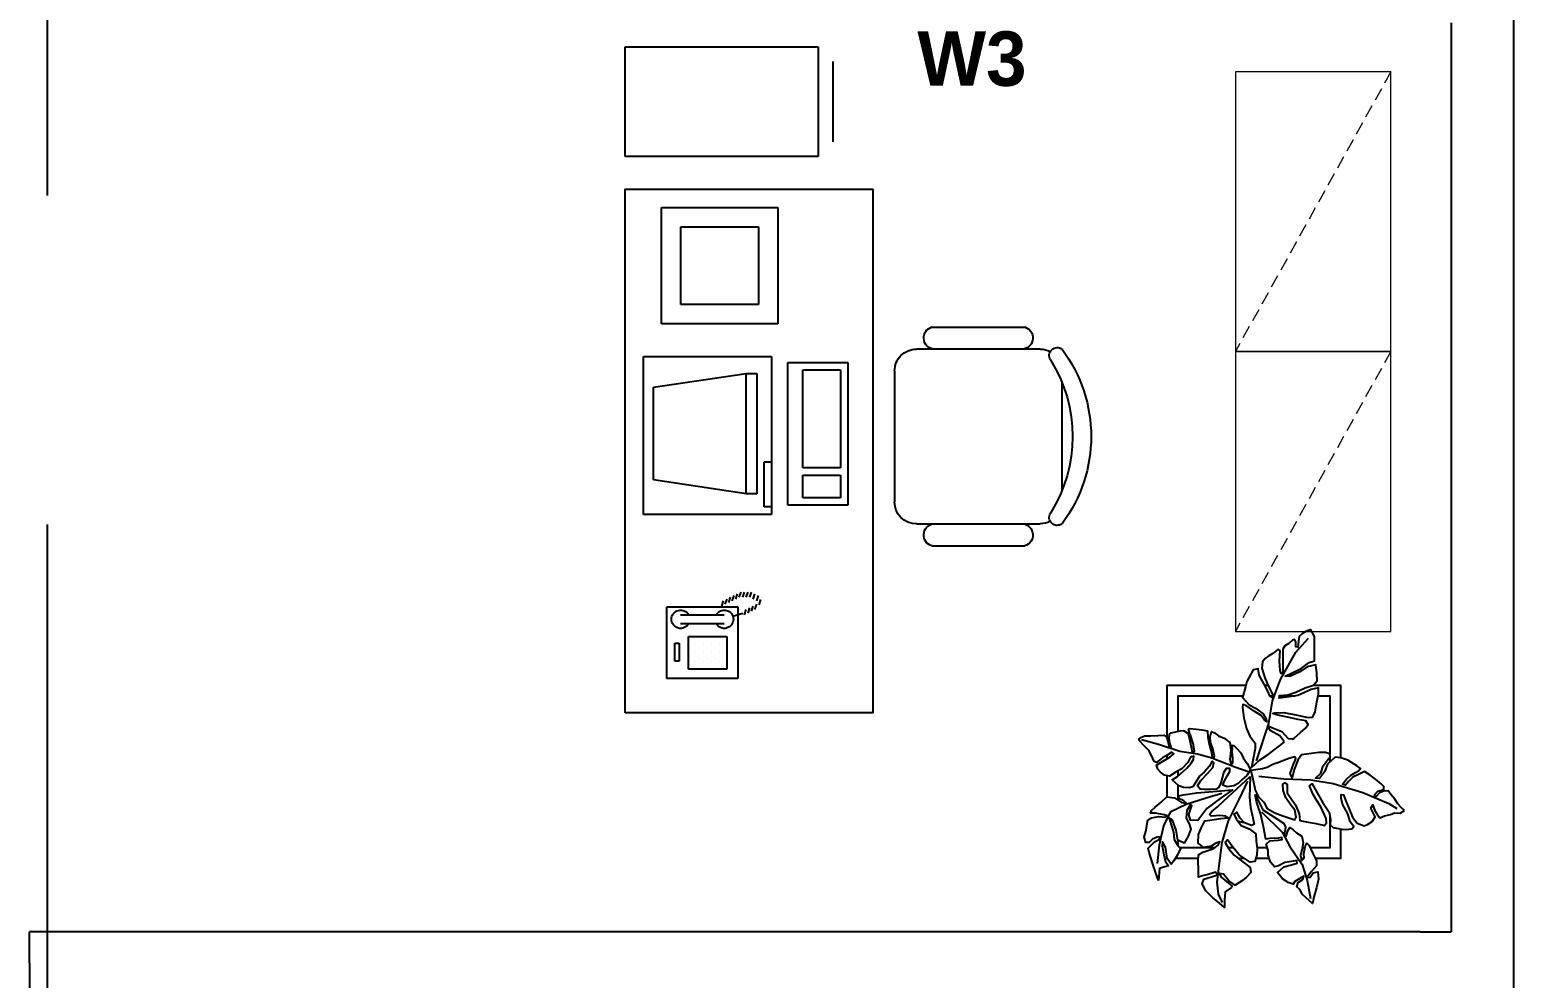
# Model space of a CAD drawing. Header units: inches. Extents: x 482566 to 494966, y -26460 to -22226.
# Drawn here: x 487793.5 to 488008.2, y -24891.2 to -24753.9 of the extents above; entities that cross this region are included whole.
import ezdxf

# ---------------------------------------------------------------- set-up
doc = ezdxf.new("R2010")
doc.units = ezdxf.units.IN
doc.header["$LTSCALE"] = 15
doc.header["$MEASUREMENT"] = 0
doc.linetypes.add('HIDDEN2', pattern=[0.1875, 0.125, -0.0625])
doc.linetypes.add('TRATTEGGIATA2', pattern=[9.525, 6.35, -3.175])
doc.layers.add('A-furniture', color=50, linetype='Continuous', lineweight=9)
doc.layers.add('I-ANNO-TEXT', color=7, linetype='Continuous', lineweight=18)
for name, color, linetype in [('Ceco.NET 17', 3, 'Continuous'), ('furniture', 4, 'Continuous'), ('I-WALL-IN', 3, 'Continuous'), ('SUI GAS LINE', 30, 'TRATTEGGIATA2')]:
    doc.layers.add(name, color=color, linetype=linetype)
doc.styles.add('MICRO', font='')
doc.styles.get('MICRO').set_extended_font_data('MicrogrammaSSi', bold=True)

# ---------------------------------------------------------------- blocks, each defined once
blk = doc.blocks.new('DESK4')
blk.add_lwpolyline([(34, -36), (34, 36), (0, 36), (0, -36)], close=True)
blk = doc.blocks.new('RECTANG')
for p, q in [((1, 1), (0, 1)), ((0, 1), (0, 0)), ((1, 0), (1, 1)), ((0, 0), (1, 0))]:
    blk.add_line(p, q)
blk = doc.blocks.new('IBMAT', base_point=(61, 306))
for p, q in [((75, 307), (75, 306)), ((81, 307), (75, 307)), ((81, 306), (81, 307))]:
    blk.add_line(p, q)
at = {"xscale": 21, "yscale": 17, "zscale": 21}
blk.add_blockref('RECTANG', (61, 306), dxfattribs=at)
blk = doc.blocks.new('KEYBOARD', base_point=(60, 294))
for p, xscale, yscale, zscale in [((60, 294), 19, 8, 19), ((61, 295), 13, 5, 13), ((75, 295), 3, 5, 3)]:
    blk.add_blockref('RECTANG', p, dxfattribs=dict(xscale=xscale, yscale=yscale, zscale=zscale))
blk = doc.blocks.new('A$C79A54892')
at = {"layer": 'furniture'}
for p, q in [((0.9168, 1.8), (1.3632, 1.8)), ((0.78, 1.2), (0.78, 1.71)), ((1.5, 1.71), (1.5, 1.6407)), ((0.6887, 1.2637), (0.6887, 1.6462)), ((1.5, 1.6407), (1.5, 1.2)), ((1.5913, 1.2637), (1.5913, 1.6462)), ((1.41, 1.11), (0.87, 1.11)), ((2.2941, 0.795), (2.2941, 0)), ((2.7459, 0.795), (2.2941, 0.795)), ((2.6859, 0.855), (2.3541, 0.855)), ((2.7459, 0), (2.7459, 0.795)), ((2.0837, 0.6288), (1.6037, 0.6288)), ((1.6037, 0.6288), (1.6037, 0.1488)), ((2.0837, 0.1488), (2.0837, 0.6288)), ((0.4457, 0.5521), (0.4673, 0.5593)), ((0.405, 0.4914), (0.4266, 0.4986)), ((0.4122, 0.5058), (0.4338, 0.513)), ((0.4194, 0.5202), (0.441, 0.5274)), ((0.4266, 0.5346), (0.4482, 0.5418)), ((0.4626, 0.5418), (0.4842, 0.549)), ((0.4698, 0.5274), (0.4914, 0.5346)), ((0.477, 0.513), (0.4986, 0.5202)), ((0.477, 0.4986), (0.4986, 0.5058)), ((0.477, 0.4842), (0.4986, 0.4914)), ((0.904, 0.5417), (0.904, 0.4978)), ((1.399, 0.5417), (0.904, 0.5417)), ((0.904, 0.4978), (1.399, 0.4978)), ((0.904, 0.4978), (0.9616, 0.1159)), ((1.3431, 0.1159), (1.399, 0.4978)), ((1.399, 0.4978), (1.399, 0.5417)), ((2.0037, 0.5488), (1.6837, 0.5488)), ((1.6837, 0.5488), (1.6837, 0.2288)), ((2.0037, 0.2288), (2.0037, 0.5488)), ((0.3993, 0.4432), (0.4122, 0.4842)), ((0.4554, 0.4266), (0.477, 0.4338)), ((0.4626, 0.441), (0.4842, 0.4482)), ((0.4698, 0.4554), (0.4914, 0.4626)), ((0.477, 0.4698), (0.4986, 0.477)), ((0.2141, 0.3902), (0.2141, 0.3902)), ((0.2478, 0.3902), (0.2478, 0.3902)), ((0.2816, 0.3902), (0.2816, 0.3902)), ((0.3685, 0.228), (0.3685, 0.408)), ((0.4045, 0.228), (0.4045, 0.408)), ((0.441, 0.3978), (0.4626, 0.405)), ((0.4482, 0.4122), (0.4698, 0.4194)), ((0.2141, 0.3564), (0.2141, 0.3564)), ((0.2141, 0.3227), (0.2141, 0.3227)), ((0.2478, 0.3564), (0.2478, 0.3564)), ((0.2478, 0.3227), (0.2478, 0.3227)), ((0.2816, 0.3564), (0.2816, 0.3564)), ((0.2816, 0.3227), (0.2816, 0.3227)), ((0.2141, 0.2889), (0.2141, 0.2889)), ((0.2478, 0.2889), (0.2478, 0.2889)), ((0.2816, 0.2889), (0.2816, 0.2889)), ((1.6837, 0.2288), (2.0037, 0.2288)), ((1.6037, 0.1488), (2.0837, 0.1488)), ((0.9616, 0.1159), (1.3431, 0.1159)), ((2.2941, 0), (2.7459, 0))]:
    blk.add_line(p, q, dxfattribs=at)
for centre, radius, start, end in [((1.14, 1.32), 0.6, 53.1301, 126.8699), ((1.14, 1.2547), 0.5892, 57.57575, 122.42425), ((0.8064, 1.7803), 0.0329, 143.30994, 302.02741), ((1.4736, 1.7803), 0.0329, 237.97259, 36.69006), ((0.87, 1.71), 0.09, 152.41556, 180), ((1.41, 1.71), 0.09, 0, 27.58444), ((0.7337, 1.6331), 0.0469, 9.29463, 163.7398), ((1.5463, 1.6331), 0.0469, 16.2602, 170.70537), ((0.7337, 1.2769), 0.0469, 196.2602, 350.70537), ((1.5463, 1.2769), 0.0469, 189.29463, 343.7398), ((0.87, 1.2), 0.09, 180, 270), ((1.41, 1.2), 0.09, 270, 0), ((0.3865, 0.408), 0.0377, 298.49146, 241.50854), ((0.3865, 0.228), 0.0377, 118.49146, 61.50854)]:
    blk.add_arc(centre, radius, start, end, dxfattribs=at)
for name, p, xscale, yscale, zscale, rotation in [('DESK4', (1.08, 1.02), 0.0299999999998839, 0.0299999999998839, 0.0299999999998839, 270.0000000003054), ('KEYBOARD', (1.4454, 0.9178), 0.03101538461544906, 0.03101538461544906, 0.03101538461544906, 180.0000000002476), ('IBMAT', (1.4697, 0.6028), 0.03101538461544906, 0.03101538461544906, 0.03101538461544906, 180.0000000002476), ('RECTANG', (0.4375, 0.4634), 0.2953901644145187, 0.2917466341033005, 0.2953901644145187, 180.0000000002573), ('RECTANG', (0.3153, 0.4183), 0.1350000000002516, 0.1575000000002935, 0.1350000000002516, 180.0000000002573), ('RECTANG', (0.2872, 0.2214), 0.07312500000013628, 0.01687500000003145, 0.07312500000013628, 180.0000000002573)]:
    blk.add_blockref(name, p, dxfattribs=dict(at, xscale=xscale, yscale=yscale, zscale=zscale, rotation=rotation))
blk = doc.blocks.new('Drawing10')
at = {"layer": 'Ceco.NET 17', "color": 7}
for p, q in [((-0.0204, 0.2629), (-0.0589, 0.2734)), ((0.0289, 0.2471), (-0.0204, 0.2629)), ((0.0701, 0.2403), (0.0289, 0.2471)), ((0.1027, 0.2313), (0.0701, 0.2403)), ((0.1557, 0.2105), (0.1027, 0.2313)), ((0.1888, 0.1991), (0.1557, 0.2105))]:
    blk.add_line(p, q, dxfattribs=at)
for points in [[(0.3315, 0.5284), (0.32, 0.5238), (0.3123, 0.5192), (0.3046, 0.5123), (0.3031, 0.5015), (0.3016, 0.4878), (0.297, 0.4885), (0.297, 0.5), (0.2939, 0.5054), (0.2893, 0.5038), (0.2801, 0.4962), (0.2709, 0.4908), (0.2663, 0.4832), (0.2663, 0.4655), (0.2663, 0.4426), (0.2663, 0.4295), (0.2625, 0.4265), (0.2602, 0.4334), (0.259, 0.456), (0.2608, 0.4791), (0.2554, 0.4822), (0.2433, 0.4732), (0.2341, 0.4678), (0.2257, 0.4617), (0.2196, 0.4533), (0.218, 0.4387), (0.2249, 0.4165), (0.2326, 0.3981), (0.2426, 0.379), (0.2418, 0.3713), (0.2364, 0.3752), (0.2318, 0.3859), (0.2234, 0.402), (0.2119, 0.4226), (0.2094, 0.4373), (0.1979, 0.435), (0.1881, 0.4165), (0.1836, 0.408), (0.1805, 0.3958), (0.174, 0.3717), (0.1892, 0.3547), (0.2035, 0.3468), (0.2211, 0.3338), (0.2272, 0.3231), (0.2295, 0.3154), (0.2242, 0.3192), (0.2165, 0.33), (0.2004, 0.3399), (0.1828, 0.3522), (0.1743, 0.3552), (0.1736, 0.3483), (0.1766, 0.3246), (0.1828, 0.3001), (0.1904, 0.2825), (0.2027, 0.2664), (0.2027, 0.2534), (0.1943, 0.2097), (0.2127, 0.2266), (0.2326, 0.2396), (0.2688, 0.2673), (0.2688, 0.2704), (0.26, 0.2829), (0.2372, 0.2955), (0.2326, 0.3062), (0.241, 0.3024), (0.2646, 0.2929), (0.2787, 0.2765), (0.2879, 0.2757), (0.2891, 0.2754), (0.2924, 0.2779), (0.3077, 0.2909), (0.3192, 0.3009), (0.3253, 0.3093), (0.32, 0.3177), (0.3016, 0.3208), (0.2809, 0.3254), (0.2548, 0.3307), (0.2433, 0.3346), (0.2479, 0.3361), (0.2686, 0.3369), (0.297, 0.3315), (0.3253, 0.3254), (0.3353, 0.3261), (0.3414, 0.3376), (0.3453, 0.3614), (0.3491, 0.379), (0.3491, 0.3935), (0.3322, 0.3897), (0.3016, 0.3759), (0.2755, 0.3721), (0.2579, 0.3698), (0.2587, 0.3759), (0.2778, 0.3775), (0.297, 0.3836), (0.3184, 0.3935), (0.3376, 0.3997), (0.346, 0.4096), (0.3453, 0.4272), (0.343, 0.4464), (0.323, 0.4418), (0.3062, 0.4303), (0.2847, 0.4203), (0.2717, 0.4203), (0.2863, 0.4272), (0.3092, 0.438), (0.3276, 0.4518), (0.3399, 0.4556), (0.3399, 0.4793), (0.3399, 0.4992), (0.3399, 0.5123), (0.3361, 0.5192)], [(-0.0664, 0.2745), (-0.059, 0.28), (-0.0518, 0.2828), (-0.0381, 0.2833), (-0.0214, 0.2838), (-0.0081, 0.2847), (-0.001, 0.28), (0.0014, 0.27), (0.0047, 0.2581), (0.0094, 0.2572), (0.0061, 0.2657), (0.0042, 0.2771), (0.0052, 0.2866), (0.0094, 0.2895), (0.0199, 0.2918), (0.0299, 0.2947), (0.0379, 0.2956), (0.0484, 0.2885), (0.0522, 0.2714), (0.055, 0.2572), (0.0574, 0.2453), (0.0631, 0.2472), (0.0598, 0.2653), (0.0546, 0.2823), (0.0508, 0.2928), (0.0493, 0.2985), (0.0522, 0.2999), (0.0674, 0.2985), (0.0802, 0.2966), (0.0926, 0.2947), (0.094, 0.2795), (0.0973, 0.2605), (0.1021, 0.2448), (0.103, 0.2358), (0.1073, 0.2315), (0.1092, 0.2372), (0.1054, 0.2534), (0.1002, 0.2676), (0.0987, 0.2809), (0.1025, 0.2933), (0.1092, 0.2899), (0.1182, 0.2833), (0.131, 0.2776), (0.1443, 0.2676), (0.1467, 0.2496), (0.1448, 0.2287), (0.1477, 0.2164), (0.151, 0.2216), (0.151, 0.2315), (0.15, 0.2463), (0.1505, 0.2543), (0.1491, 0.261), (0.1534, 0.261), (0.16, 0.2548), (0.1695, 0.2434), (0.1752, 0.2325), (0.1842, 0.2192), (0.1923, 0.2045), (0.1838, 0.1917), (0.1719, 0.1817), (0.1638, 0.1727), (0.1534, 0.1679), (0.1382, 0.1656), (0.1282, 0.1689), (0.131, 0.1779), (0.1391, 0.1917), (0.1443, 0.2007), (0.1448, 0.2073), (0.1358, 0.2073), (0.1301, 0.1978), (0.1234, 0.1746), (0.1187, 0.1646), (0.113, 0.1603), (0.1006, 0.1589), (0.0859, 0.1589), (0.0759, 0.1599), (0.0698, 0.1679), (0.0774, 0.1803), (0.094, 0.1969), (0.1054, 0.2097), (0.1078, 0.2206), (0.104, 0.2249), (0.0968, 0.2121), (0.0859, 0.2002), (0.0745, 0.1898), (0.066, 0.176), (0.0593, 0.1656), (0.0512, 0.1632), (0.0375, 0.1641), (0.027, 0.1675), (0.0113, 0.1817), (0.0237, 0.1893), (0.0455, 0.2083), (0.0555, 0.2202), (0.0603, 0.2282), (0.0612, 0.2358), (0.0541, 0.2339), (0.0479, 0.2211), (0.0337, 0.2069), (0.0204, 0.1997), (0.0056, 0.1898), (-0.0062, 0.1921), (-0.0157, 0.1993), (-0.0219, 0.2059), (-0.0249, 0.2153), (-0.0086, 0.2254), (0.0061, 0.2334), (0.0151, 0.2415), (0.0104, 0.2453), (-0.0001, 0.2382), (-0.0105, 0.2325), (-0.0248, 0.2216), (-0.03, 0.2235), (-0.0333, 0.2306), (-0.0414, 0.2486), (-0.0528, 0.26), (-0.0632, 0.271)], [(0.5469, 0.1104), (0.5399, 0.1179), (0.5321, 0.1263), (0.5249, 0.1367), (0.5158, 0.1478), (0.5093, 0.1562), (0.4996, 0.1556), (0.4898, 0.1517), (0.48, 0.1413), (0.4781, 0.1465), (0.4859, 0.1556), (0.4996, 0.1595), (0.4996, 0.166), (0.4937, 0.1725), (0.48, 0.1829), (0.4683, 0.192), (0.4547, 0.2004), (0.441, 0.1939), (0.428, 0.1874), (0.4189, 0.1783), (0.4111, 0.1692), (0.4046, 0.1718), (0.4137, 0.1829), (0.4228, 0.1913), (0.4339, 0.1985), (0.441, 0.2024), (0.4456, 0.2076), (0.4371, 0.2134), (0.4163, 0.227), (0.4007, 0.2322), (0.3871, 0.2335), (0.3695, 0.2173), (0.3624, 0.1998), (0.3513, 0.1842), (0.3422, 0.1855), (0.3539, 0.1965), (0.3598, 0.2134), (0.3689, 0.2257), (0.376, 0.2348), (0.3747, 0.2413), (0.365, 0.2446), (0.35, 0.2446), (0.3325, 0.242), (0.3097, 0.2394), (0.3013, 0.227), (0.2928, 0.205), (0.2883, 0.1861), (0.2837, 0.1959), (0.2909, 0.2179), (0.2948, 0.2264), (0.2967, 0.2309), (0.2935, 0.2342), (0.2779, 0.2296), (0.2571, 0.2218), (0.2454, 0.2173), (0.2304, 0.2101), (0.2194, 0.2069), (0.1927, 0.203), (0.1973, 0.1835), (0.2025, 0.1575), (0.2109, 0.1426), (0.2226, 0.1296), (0.2304, 0.1153), (0.248, 0.1056), (0.2668, 0.0984), (0.2941, 0.0893), (0.2974, 0.0952), (0.2941, 0.1114), (0.2837, 0.125), (0.2733, 0.14), (0.2675, 0.1575), (0.2668, 0.1718), (0.2714, 0.1744), (0.2766, 0.1705), (0.2766, 0.1517), (0.2883, 0.1348), (0.2961, 0.1238), (0.3045, 0.103), (0.3058, 0.0874), (0.3247, 0.0841), (0.3435, 0.0809), (0.3624, 0.0763), (0.3676, 0.0822), (0.3663, 0.0926), (0.3539, 0.1192), (0.3442, 0.1348), (0.3364, 0.1478), (0.3279, 0.1679), (0.3344, 0.1725), (0.3461, 0.1517), (0.3578, 0.1296), (0.3734, 0.1069), (0.3767, 0.0906), (0.376, 0.0776), (0.3825, 0.0718), (0.4027, 0.0679), (0.4118, 0.0666), (0.4261, 0.0685), (0.43, 0.0737), (0.4222, 0.0848), (0.4163, 0.103), (0.4046, 0.125), (0.4014, 0.1393), (0.4014, 0.1478), (0.4066, 0.1471), (0.4111, 0.1348), (0.4189, 0.116), (0.4274, 0.0952), (0.4384, 0.0815), (0.454, 0.0757), (0.4618, 0.0783), (0.4729, 0.0854), (0.4794, 0.0965), (0.4696, 0.116), (0.4742, 0.1238), (0.4781, 0.1121), (0.4853, 0.101), (0.4905, 0.0939), (0.5009, 0.0984), (0.5152, 0.1017), (0.5243, 0.1056), (0.5373, 0.1049)], [(-0.0199, -0.051), (-0.0269, -0.0314), (-0.0329, -0.0134), (-0.0418, 0.0142), (-0.0441, 0.0239), (-0.0291, 0.0388), (-0.0187, 0.0441), (-0.0164, 0.05), (-0.0232, 0.0493), (-0.0336, 0.0448), (-0.0418, 0.0373), (-0.0493, 0.0373), (-0.0531, 0.0493), (-0.0493, 0.062), (-0.0448, 0.0889), (-0.0366, 0.0941), (-0.0194, 0.0971), (-0.0045, 0.0956), (0, 0.0986), (-0.0067, 0.1008), (-0.0269, 0.1045), (-0.0389, 0.1045), (-0.0366, 0.1105), (-0.0276, 0.1187), (-0.0142, 0.1299), (-0.0007, 0.1426), (0.0172, 0.1396), (0.0329, 0.1292), (0.0448, 0.1277), (0.0381, 0.1329), (0.0269, 0.1381), (0.0269, 0.1449), (0.0366, 0.1471), (0.0687, 0.1516), (0.1233, 0.1561), (0.1509, 0.1583), (0.1225, 0.1381), (0.0912, 0.1157), (0.071, 0.0874), (0.0538, 0.0881), (0.0501, 0.1016), (0.0568, 0.1225), (0.0538, 0.1247), (0.0456, 0.1105), (0.0441, 0.0933), (0.0508, 0.0799), (0.0545, 0.068), (0.0486, 0.0515), (0.0389, 0.0351), (0.0247, 0.0426), (0.0209, 0.065), (0.012, 0.0881), (0.0045, 0.0933), (0.009, 0.0777), (0.0142, 0.0605), (0.0157, 0.0441), (0.0232, 0.0321), (0.0306, 0.0231), (0.0239, 0.0082), (0.0149, -0.0052), (0.009, -0.0127), (0, 0), (-0.0037, 0.0261), (-0.0105, 0.0388), (-0.012, 0.0291), (-0.0067, 0.0045), (-0.0037, -0.0067), (0.003, -0.0172), (-0.0112, -0.0209), (-0.0179, -0.0231)], [(0.2025, 0.1473), (0.2209, 0.1124), (0.2374, 0.1014), (0.268, 0.0812), (0.2729, 0.0733), (0.2723, 0.0665), (0.2699, 0.0555), (0.2742, 0.0512), (0.2785, 0.0641), (0.2827, 0.0714), (0.2901, 0.0659), (0.2981, 0.0592), (0.3103, 0.0518), (0.3134, 0.0365), (0.3109, 0.0231), (0.3072, 0.0066), (0.3097, -0.0057), (0.3158, 0.0004), (0.3152, 0.0108), (0.3183, 0.0274), (0.3219, 0.0353), (0.3274, 0.0298), (0.3354, 0.0127), (0.3446, -0.0051), (0.344, -0.0167), (0.333, -0.0296), (0.3219, -0.0436), (0.3299, -0.043), (0.3366, -0.0332), (0.3477, -0.0308), (0.3489, -0.0479), (0.344, -0.0675), (0.3391, -0.0859), (0.3354, -0.1036), (0.3121, -0.0834), (0.306, -0.0712), (0.2993, -0.0657), (0.3023, -0.0553), (0.3127, -0.0485), (0.3152, -0.0406), (0.306, -0.0461), (0.2944, -0.0528), (0.2907, -0.0595), (0.2791, -0.0553), (0.2656, -0.0467), (0.2546, -0.032), (0.2687, -0.0191), (0.287, -0.0143), (0.2999, -0.0106), (0.2993, -0.0045), (0.2864, -0.0069), (0.2711, -0.0094), (0.2564, -0.0167), (0.2472, -0.0191), (0.238, -0.0087), (0.2331, 0.0078), (0.2331, 0.0188), (0.2282, 0.0329), (0.2368, 0.0408), (0.2558, 0.0421), (0.265, 0.0439), (0.2644, 0.0488), (0.2558, 0.0469), (0.2362, 0.0463), (0.2276, 0.0445), (0.2221, 0.0727), (0.216, 0.1014), (0.2056, 0.1314)]]:
    blk.add_lwpolyline(points, close=True, dxfattribs=at)
for points in [[(0.2058, 0.225), (0.2341, 0.3116), (0.2426, 0.3637), (0.261, 0.4127), (0.297, 0.4763), (0.3261, 0.5084)], [(0, 0.2757), (0, 0.4), (0.1816, 0.4)], [(0.2244, 0.4), (0.2318, 0.4)], [(0.3379, 0.4), (0.4, 0.4), (0.4, 0.2323)], [(0.025, 0.2933), (0.025, 0.375), (0.1749, 0.375)], [(0.2367, 0.375), (0.2422, 0.375)], [(0.2585, 0.375), (0.2953, 0.375)], [(0.3482, 0.375), (0.375, 0.375), (0.375, 0.24)], [(0, 0.2301), (0, 0.2382)], [(0.375, 0.2335), (0.375, 0.2223)], [(0, 0.1425), (0, 0.1909)], [(0.025, 0.1904), (0.025, 0.2022)], [(0.1913, 0.1889), (0.1905, 0.1643), (0.1898, 0.1411), (0.192, 0.118), (0.1973, 0.0941), (0.2003, 0.0792), (0.1943, 0.0762), (0.1786, 0.0821), (0.1681, 0.0933), (0.1607, 0.1068), (0.1539, 0.1023), (0.1599, 0.0911), (0.1704, 0.0762), (0.189, 0.0687), (0.204, 0.0568), (0.2055, 0.0403), (0.2077, 0.0231), (0.207, 0.0075), (0.2017, -0.0067), (0.1913, -0.0082), (0.1659, 0.0082), (0.1517, 0.0261), (0.139, 0.0433), (0.1338, 0.0366), (0.142, 0.0224), (0.1547, 0.0075), (0.1771, -0.0097), (0.1913, -0.0209), (0.1928, -0.0321), (0.1831, -0.0433), (0.1734, -0.0508), (0.1569, -0.0612), (0.142, -0.0515), (0.13, -0.0358), (0.1203, -0.0343), (0.124, -0.0426), (0.1375, -0.0538), (0.1494, -0.0627), (0.1479, -0.0672), (0.1338, -0.0769), (0.1323, -0.0956), (0.1323, -0.1128), (0.1196, -0.1023), (0.1054, -0.0904), (0.0889, -0.0747), (0.0807, -0.0582), (0.0844, -0.0478), (0.1046, -0.0418), (0.1158, -0.0373), (0.1113, -0.0314), (0.0941, -0.0366), (0.0814, -0.0403), (0.0725, -0.0433), (0.0725, -0.0246), (0.0717, -0.0067), (0.0725, 0.0082), (0.0822, 0.0149), (0.1076, 0.0231), (0.1173, 0.0306), (0.121, 0.0388), (0.1121, 0.0351), (0.1016, 0.0284), (0.0844, 0.0254), (0.0717, 0.0351), (0.0725, 0.0553), (0.0785, 0.0702), (0.0867, 0.0866), (0.0986, 0.0881), (0.124, 0.0926), (0.1405, 0.0941), (0.1352, 0.0978), (0.121, 0.0993), (0.1016, 0.0978), (0.0979, 0.1016), (0.1031, 0.1083), (0.1158, 0.1195), (0.13, 0.1322), (0.1913, 0.1889)], [(0.1853, 0.1785), (0.1651, 0.1359), (0.1405, 0.0866), (0.1263, 0.0366), (0.1196, -0.0105), (0.1143, -0.0545), (0.1173, -0.0821), (0.127, -0.1016)], [(0.2116, 0.19), (0.2688, 0.1835), (0.3312, 0.1816), (0.3825, 0.1731), (0.4514, 0.1523), (0.5113, 0.127), (0.5295, 0.1153)], [(0.1263, 0.1501), (0.0897, 0.1389), (0.0441, 0.1247), (0.0067, 0.1068), (-0.0082, 0.0754), (-0.0187, 0.0306), (-0.0232, -0.0119)], [(0.025, 0.1344), (0.025, 0.1693)], [(0.2178, 0.1075), (0.265, 0.0604), (0.2827, 0.028), (0.3115, -0.0136), (0.3225, -0.0504), (0.3305, -0.0926)], [(0.375, 0.0991), (0.375, 0.025), (0.3297, 0.025)], [(0.025, 0.0299), (0.025, 0.0424)], [(0.4, 0.0684), (0.4, 0), (0.342, 0)], [(0.0721, 0), (0.0184, 0)], [(0.11, 0.025), (0.0291, 0.025)], [(0.1526, 0.025), (0.1405, 0.025)], [(0.1786, 0), (0.1644, 0)], [(0.2354, 0), (0.2042, 0)], [(0.231, 0.025), (0.2075, 0.025)], [(0.3154, 0), (0.3085, 0)], [(0.3178, 0.025), (0.3113, 0.025)]]:
    blk.add_lwpolyline(points, dxfattribs=at)
for radius, start, end in [(0.1515, 66.8462, 69.1635), (0.1515, 207.3985, 208.1983), (0.1105, 239.4978, 242.4297), (0.1105, 256.133, 263.4421)]:
    blk.add_arc((0.19, 0.1931), radius, start, end, dxfattribs=at)

msp = doc.modelspace()

# ---------------------------------------------------------------- linework, layer by layer
at = {"layer": 'A-furniture', "linetype": 'HIDDEN2'}
for p, q in [((487990.5, -24759.98, 6.93), (487968, -24800.48, 6.93)), ((487990.5, -24800.48, 6.93), (487968, -24840.98, 6.93))]:
    msp.add_line(p, q, dxfattribs=at)
at = {"layer": 'A-furniture', "elevation": 6.93}
for points in [[(487968, -24800.48), (487990.5, -24800.48), (487990.5, -24759.98), (487968, -24759.98)], [(487968, -24840.98), (487990.5, -24840.98), (487990.5, -24800.48), (487968, -24800.48)]]:
    msp.add_lwpolyline(points, close=True, dxfattribs=at)
at = {"layer": 'I-WALL-IN'}
for p, q in [((488008.24, -23928.78, 6.93), (488008.24, -25284.97, 6.93)), ((487999.24, -24752.85, 6.93), (487999.24, -24884.47, 6.93)), ((487793.45, -24888.97, 6.93), (487793.45, -24884.47, 6.93)), ((487797.95, -24884.47, 6.93), (487793.45, -24884.47, 6.93)), ((487994.74, -24884.47, 6.93), (487999.24, -24884.47, 6.93)), ((487793.45, -24888.97, 6.93), (487793.45, -24897.05, 6.93))]:
    msp.add_line(p, q, dxfattribs=at)
at = {"layer": 'I-WALL-IN', "elevation": 6.93}
msp.add_lwpolyline([(487994.74, -24884.47), (487797.95, -24884.47)], dxfattribs=at)
at = {"layer": 'SUI GAS LINE'}
msp.add_line((487796, -23682.5), (487796, -25231.5), dxfattribs=at)

# ---------------------------------------------------------------- block references
at = {"layer": 'Ceco.NET 17', "xscale": 62.77618433859136, "yscale": 62.77618433859136, "zscale": 62.77618433859136}
msp.add_blockref('Drawing10', (487958.13, -24873.87, 17.55), dxfattribs=at)
at = {"layer": 'furniture', "xscale": -35.12240917321422, "yscale": 35.1224091595864, "zscale": 35.12240916776322, "rotation": 269.9999999996908}
msp.add_blockref('A$C79A54892', (487879.68, -24852.8), dxfattribs=at)

# ---------------------------------------------------------------- texts
at = {"layer": 'I-ANNO-TEXT', "insert": (487921.97, -24754.11, 6.93), "char_height": 7.875, "attachment_point": 1, "style": 'MICRO'}
msp.add_mtext_dynamic_manual_height_columns('{\\fBahnschrift Light|b1|i0|c0|p34;W3}', width=7.4099, gutter_width=1.5, heights=[0], dxfattribs=at)

doc.saveas('drawing.dxf')
